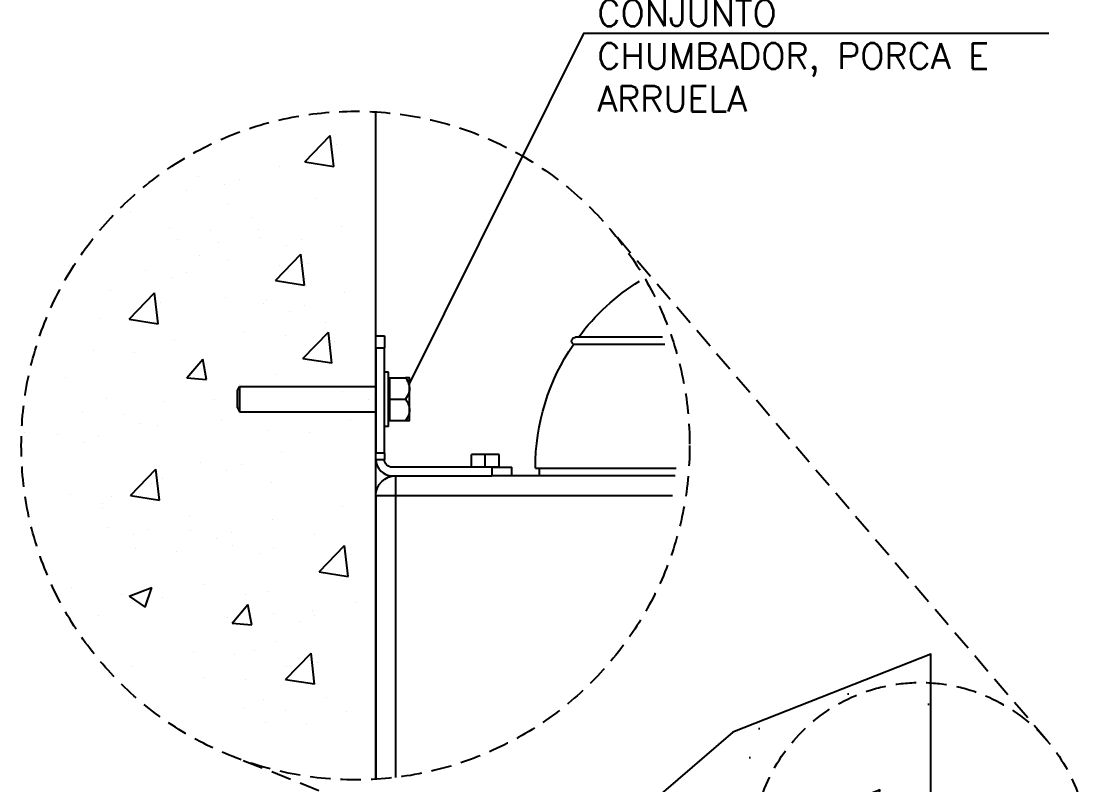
# Model space of a CAD drawing. Header units: millimetres. Extents: x 0 to 8410, y 0 to 5940.
# Drawn here: x 6909 to 7740, y 2094 to 2688 of the extents above; entities that cross this region are included whole.
import ezdxf

# ---------------------------------------------------------------- set-up
doc = ezdxf.new("R2010")
doc.units = ezdxf.units.MM
doc.header["$LTSCALE"] = 5
doc.linetypes.add('HIDDEN2', pattern=[4.7625, 3.175, -1.5875])
for name, color, linetype in [('ED1', 7, 'HIDDEN2'), ('EHA', 7, 'Continuous'), ('EL1', 8, 'Continuous'), ('EL2', 7, 'Continuous'), ('EL3', 3, 'Continuous'), ('EL5', 5, 'Continuous'), ('ER80', 3, 'Continuous')]:
    doc.layers.add(name, color=color, linetype=linetype)
doc.styles.add('R80', font='simplex.shx', dxfattribs={"height": 2})

msp = doc.modelspace()

# ---------------------------------------------------------------- hatches: boundary and pattern name
at = {"layer": 'EHA'}
h = msp.add_hatch(dxfattribs=at)
h.set_pattern_fill('AR-CONC', color=256)
h.set_pattern_definition([(50, (2159.92, -1783.63), (182.1847, -15.939), [19.05, -209.55]), (355, (2159.92, -1783.63), (-35.2434, 191.057), [15.24, -167.6406]), (100.4514, (2175.1, -1784.96), (146.9412, 175.1178), [16.19, -178.09]), (46.1842, (2159.92, -1732.83), (271.079, -42.042), [28.575, -314.325]), (96.6356, (2182.5, -1736.34), (237.404, 247.426), [24.285, -267.136]), (351.184, (2159.92, -1732.83), (237.404, 247.426), [22.86, -251.46]), (21, (2185.32, -1745.53), (151.6144, -102.2652), [19.05, -209.55]), (326, (2185.32, -1745.53), (61.802, 184.188), [15.24, -167.64]), (71.4514, (2197.96, -1754.06), (213.4164, 81.923), [16.19, -178.09]), (37.5, (2159.92, -1783.635), (3.0886, 84.55504), [0, -165.608, 0, -170.18, 0, -168.275]), (7.5, (2159.92, -1783.635), (66.8197, 100.1806), [0, -97.028, 0, -161.798, 0, -64.135]), (327.5, (2103.28, -1783.635), (135.5906, -5.72874), [0, -63.5, 0, -198.12, 0, -262.89]), (317.5, (2077.88, -1783.63), (148.1292, 25.4265), [0, -82.55, 0, -131.572, 0, -186.69])])
h.paths.add_polyline_path([(7617.68, 2067.98), (7617.68, 2195.4), (7463.32, 2134.52), (7377.83, 2060.91), (7406.93, 1985.49), (7396.93, 1910.06), (7297.79, 1840.09), (7320.53, 1761.03), (7356, 1718.32), (7364.19, 1709.24), (7399.63, 1596.21), (7397.82, 1565.31), (7428.74, 1538.96), (7454.21, 1578.94), (7463.3, 1549.86), (7482.4, 1517.15), (7561.53, 1492.62), (7597.58, 1479.02), (7617.68, 1525.52)])

# ---------------------------------------------------------------- linework, layer by layer
msp.add_lwpolyline([(7709.66, 2678.61), (7347.1, 2678.61), (7211.48, 2406.39)])
at = {"layer": 'ED1'}
for p, q in [((7708.67, 2127.54), (7367.32, 2526.94)), ((7561.38, 1921.68), (7073.17, 2115.82))]:
    msp.add_line(p, q, dxfattribs=at)
for centre, radius in [((7169.38, 2357.77), 260.37), ((7609.56, 2042.83), 130.38)]:
    msp.add_circle(centre, radius, dxfattribs=at)
at = {"layer": 'EHA', "linetype": 'Continuous'}
for p, q in [((7129.99, 2578.7), (7149.77, 2599.32)), ((7152.58, 2575.2), (7149.77, 2599.32)), ((7154.7, 2592.08), (7154.7, 2592.08)), ((7129.99, 2578.7), (7152.58, 2575.2)), ((7110.27, 2575.35), (7110.27, 2575.35)), ((7046.68, 2566.98), (7046.68, 2566.98)), ((7067.07, 2560.96), (7067.07, 2560.96)), ((7078.65, 2565.27), (7078.65, 2565.27)), ((7037.9, 2556.67), (7037.9, 2556.67)), ((7070.37, 2545.18), (7070.37, 2545.18)), ((7138.09, 2550.18), (7138.09, 2550.18)), ((6994.23, 2540.17), (6994.23, 2540.17)), ((7088.26, 2535.32), (7088.26, 2535.32)), ((7024.67, 2526.95), (7024.67, 2526.95)), ((7094.21, 2526.39), (7094.21, 2526.39)), ((7158.8, 2528.14), (7158.8, 2528.14)), ((7030.63, 2518.02), (7030.63, 2518.02)), ((7056.64, 2525.24), (7056.64, 2525.24)), ((7095.22, 2519.77), (7095.22, 2519.77)), ((7127.19, 2518.06), (7127.19, 2518.06)), ((7062.6, 2516.31), (7062.6, 2516.31)), ((7115.6, 2513.75), (7115.6, 2513.75)), ((7047.78, 2506.05), (7047.78, 2506.05)), ((7069.33, 2502.78), (7069.33, 2502.78)), ((7107.04, 2486.22), (7126.83, 2506.83)), ((7129.63, 2482.71), (7126.83, 2506.83)), ((7005.75, 2494.41), (7005.75, 2494.41)), ((7110.24, 2497.96), (7110.24, 2497.96)), ((7131.76, 2499.59), (7131.76, 2499.59)), ((7026.13, 2488.4), (7026.13, 2488.4)), ((7037.72, 2492.7), (7037.72, 2492.7)), ((7107.04, 2486.22), (7129.63, 2482.71)), ((6978.32, 2478.92), (6978.32, 2478.92)), ((6993.11, 2456.18), (7012.9, 2476.8)), ((7015.7, 2452.67), (7012.9, 2476.8)), ((7131.46, 2481.73), (7131.46, 2481.73)), ((7160.98, 2476.91), (7160.98, 2476.91)), ((7017.83, 2469.56), (7017.83, 2469.56)), ((7067.87, 2473.36), (7067.87, 2473.36)), ((7097.39, 2468.54), (7097.39, 2468.54)), ((7099.84, 2471.65), (7099.84, 2471.65)), ((7117.78, 2462.53), (7117.78, 2462.53)), ((7129.36, 2466.83), (7129.36, 2466.83)), ((6971.08, 2456.49), (6971.08, 2456.49)), ((6993.11, 2456.18), (7015.7, 2452.68)), ((7146.36, 2453.95), (7146.36, 2453.95)), ((7082.77, 2445.58), (7082.77, 2445.58)), ((7114.74, 2443.87), (7114.74, 2443.87)), ((7128.46, 2425.58), (7148.24, 2446.2)), ((7151.05, 2422.07), (7148.24, 2446.2)), ((7028.67, 2440.06), (7028.67, 2440.06)), ((7153.18, 2438.96), (7153.18, 2438.96)), ((6965.08, 2431.69), (6965.08, 2431.69)), ((6997.05, 2429.98), (6997.05, 2429.98)), ((7038.09, 2410.49), (7050.34, 2425.08)), ((7053.27, 2409.16), (7050.33, 2425.08)), ((7128.46, 2425.58), (7151.05, 2422.08)), ((6943.69, 2411.06), (6943.69, 2411.06)), ((7038.09, 2410.49), (7053.27, 2409.16)), ((7107.16, 2413.41), (7107.16, 2413.41)), ((7079.29, 2405.33), (7079.29, 2405.33)), ((6975.23, 2394.36), (6975.23, 2394.36)), ((7059.89, 2393.63), (7059.89, 2393.63)), ((7159.43, 2399.51), (7159.43, 2399.51)), ((7179.81, 2393.49), (7179.81, 2393.49)), ((7020.22, 2392.43), (7020.22, 2392.43)), ((6956.64, 2384.06), (6956.64, 2384.06)), ((6988.61, 2382.35), (6988.61, 2382.35)), ((7064.67, 2377.42), (7064.67, 2377.42)), ((7165.23, 2377.9), (7165.23, 2377.9)), ((6911.76, 2368.2), (6911.76, 2368.2)), ((7001.15, 2374.84), (7001.15, 2374.84)), ((7015.13, 2373.78), (7015.13, 2373.78)), ((7101.64, 2369.53), (7101.64, 2369.53)), ((6937.56, 2366.47), (6937.56, 2366.47)), ((6957.94, 2360.45), (6957.94, 2360.45)), ((6969.53, 2364.76), (6969.53, 2364.76)), ((7133.61, 2367.82), (7133.61, 2367.82)), ((7112.05, 2353.11), (7112.05, 2353.11)), ((7048.47, 2344.74), (7048.47, 2344.74)), ((6994.13, 2318.82), (7013.92, 2339.44)), ((7016.72, 2315.32), (7013.91, 2339.44)), ((7068.85, 2338.72), (7068.85, 2338.72)), ((7080.44, 2343.03), (7080.44, 2343.03)), ((7010.79, 2327.93), (7010.79, 2327.93)), ((7018.85, 2332.2), (7018.85, 2332.2)), ((7104.07, 2328.85), (7104.07, 2328.85)), ((6947.2, 2319.56), (6947.2, 2319.56)), ((6994.13, 2318.83), (7016.72, 2315.32)), ((6972.62, 2312.43), (6972.62, 2312.43)), ((6979.17, 2317.85), (6979.17, 2317.85)), ((7159.45, 2310.67), (7159.45, 2310.67)), ((6972.14, 2309.81), (6972.14, 2309.81)), ((7039.74, 2302.61), (7039.74, 2302.61)), ((6976.15, 2294.24), (6976.15, 2294.24)), ((7104.64, 2300), (7104.64, 2300)), ((6996.54, 2288.22), (6996.54, 2288.22)), ((7008.12, 2292.53), (7008.12, 2292.53)), ((7041.06, 2291.63), (7041.06, 2291.63)), ((7061.44, 2285.62), (7061.44, 2285.62)), ((7073.03, 2289.92), (7073.03, 2289.92)), ((7137.45, 2288.18), (7137.45, 2288.18)), ((6997.85, 2277.24), (6997.85, 2277.24)), ((7073.87, 2279.81), (7073.87, 2279.81)), ((7105.84, 2278.1), (7105.84, 2278.1)), ((7141.06, 2259.35), (7160.85, 2279.97)), ((7163.65, 2255.84), (7160.85, 2279.97)), ((7029.82, 2275.53), (7029.82, 2275.53)), ((7094.25, 2273.8), (7094.25, 2273.8)), ((7165.78, 2272.73), (7165.78, 2272.73)), ((7141.06, 2259.35), (7163.65, 2255.85)), ((6947.79, 2247.15), (6947.79, 2247.15)), ((6992.99, 2240.39), (7010.78, 2247.22)), ((7005.63, 2231.87), (7010.78, 2247.22)), ((7051.01, 2249.89), (7051.01, 2249.89)), ((7100.98, 2244.3), (7100.98, 2244.3)), ((6987.43, 2241.52), (6987.43, 2241.52)), ((6992.99, 2240.39), (7005.63, 2231.87)), ((7019.4, 2239.81), (7019.4, 2239.81)), ((7083.38, 2241.42), (7083.38, 2241.42)), ((7169.2, 2235.51), (7169.2, 2235.51)), ((7073.33, 2219.43), (7085.58, 2234.02)), ((7088.51, 2218.1), (7085.57, 2234.02)), ((7105.61, 2227.13), (7105.61, 2227.13)), ((7135.71, 2229.25), (7135.71, 2229.25)), ((6969.05, 2225.25), (6969.05, 2225.25)), ((7069.63, 2223.54), (7069.63, 2223.54)), ((7073.33, 2219.43), (7088.52, 2218.1)), ((7126, 2221.12), (7126, 2221.12)), ((7137.58, 2225.42), (7137.58, 2225.42)), ((7107.13, 2205.24), (7107.13, 2205.24)), ((7043.54, 2196.87), (7043.54, 2196.87)), ((7075.51, 2195.16), (7075.51, 2195.16)), ((7090.82, 2198.1), (7090.82, 2198.1)), ((7114.95, 2175.56), (7134.74, 2196.18)), ((7137.54, 2172.05), (7134.74, 2196.18)), ((6994.62, 2185.44), (6994.62, 2185.44)), ((7115.57, 2185.4), (7115.57, 2185.4)), ((7139.67, 2188.94), (7139.67, 2188.94)), ((7051.98, 2177.02), (7051.98, 2177.02)), ((7083.95, 2175.31), (7083.95, 2175.31)), ((7114.95, 2175.56), (7137.54, 2172.06)), ((7146.85, 2161.58), (7146.85, 2161.58)), ((7083.27, 2153.21), (7083.27, 2153.21)), ((7097.89, 2159.74), (7097.89, 2159.74)), ((7115.24, 2151.5), (7115.24, 2151.5)), ((7162.74, 2150.67), (7162.74, 2150.67)), ((7099.16, 2142.29), (7099.16, 2142.29)), ((7131.13, 2140.59), (7131.13, 2140.59))]:
    msp.add_line(p, q, dxfattribs=at)
at = {"layer": 'EL1', "extrusion": (2.28848e-17, 1, 0)}
for p, q in [((7408.72, 2442.19), (7340.91, 2442.19)), ((7312.65, 2340.22), (7419.26, 2340.22)), ((7312.65, 2340.22), (7312.65, 2334.3))]:
    msp.add_line(p, q, dxfattribs=at)
at = {"layer": 'EL1', "extrusion": (0, 0, -1)}
for centre, radius, start, end in [((-7480.51, 2340.38), 170.93, 36.55562, 58.30001), ((-7480.51, 2340.38), 170.93, 359.94516, 34.23634), ((-7340.91, 2439.11), 3.08, 303.72188, 90)]:
    msp.add_arc(centre, radius, start, end, dxfattribs=at)
at = {"layer": 'EL1'}
for points, knots in [([(7410.4, 2436.56), (7407.54, 2436.56), (7404.72, 2436.56), (7398.01, 2436.56), (7394.19, 2436.56), (7387.01, 2436.56), (7383.64, 2436.56), (7377.48, 2436.56), (7374.4, 2436.56), (7368.48, 2436.56), (7365.63, 2436.56), (7360.36, 2436.55), (7357.92, 2436.55), (7353.55, 2436.55), (7351.61, 2436.55), (7348.28, 2436.55), (7346.72, 2436.55), (7344, 2436.55), (7342.84, 2436.55), (7340.98, 2436.55), (7340.3, 2436.55), (7339.4, 2436.55), (7339.2, 2436.55), (7339.2, 2436.55)], [224.234906, 224.234906, 224.234906, 224.234906, 227.171402, 227.171402, 231.377302, 231.377302, 235.583201, 235.583201, 239.788719, 239.788719, 243.994237, 243.994237, 248.199756, 248.199756, 252.405274, 252.405274, 256.610586, 256.610586, 260.815898, 260.815898, 265.02121, 265.02121, 269.226522, 269.226522, 269.226522, 269.226522]), ([(7309.58, 2340.22), (7309.58, 2340.22), (7310.01, 2340.22), (7312.25, 2340.22), (7314.77, 2340.22), (7324.52, 2340.22), (7333.77, 2340.22), (7357.79, 2340.22), (7372.43, 2340.22), (7398.59, 2340.22), (7408.72, 2340.22), (7419.26, 2340.22)], [173.159053, 173.159053, 173.159053, 173.159053, 179.900753, 179.900753, 190.886702, 190.886702, 209.6302, 209.6302, 228.572679, 228.572679, 239.508788, 239.508788, 239.508788, 239.508788])]:
    msp.add_open_spline(points, degree=3, knots=knots, dxfattribs=at)
at = {"layer": 'EL2', "extrusion": (2.28848e-17, 1, 0)}
for p, q in [((7195.01, 2415.01), (7191.9, 2415.01)), ((7195.01, 2372.73), (7195.01, 2415.01)), ((7195.94, 2410.56), (7208.37, 2410.56)), ((7195.94, 2410.56), (7195.94, 2393.87)), ((7077.49, 2400.63), (7079.04, 2403.74)), ((7079.04, 2403.74), (7079.04, 2384)), ((7079.04, 2403.74), (7185.32, 2403.74)), ((7195.94, 2405.75), (7195.01, 2405.75)), ((7077.49, 2387.11), (7077.49, 2400.63)), ((7195.94, 2393.87), (7208.37, 2393.87)), ((7195.94, 2393.87), (7195.94, 2377.18)), ((7077.49, 2387.11), (7079.04, 2384)), ((7079.04, 2384), (7185.32, 2384)), ((7195.94, 2381.99), (7195.01, 2381.99)), ((7195.94, 2377.18), (7208.37, 2377.18)), ((7195.01, 2372.73), (7191.9, 2372.73))]:
    msp.add_line(p, q, dxfattribs=at)
at = {"layer": 'EL2'}
for points, knots in [([(7208.37, 2410.56), (7208.55, 2410.31), (7208.72, 2410.05), (7209.48, 2408.88), (7210.01, 2407.92), (7210.99, 2405.66), (7211.35, 2404.34), (7211.46, 2402.83), (7211.47, 2402.68), (7211.48, 2402.47), (7211.48, 2402.4), (7211.48, 2402.3), (7211.48, 2402.26), (7211.48, 2402.21)], [0, 0, 0, 0, 0.327654, 0.327654, 1.497968, 1.497968, 3.019149, 3.019149, 3.182486, 3.182486, 3.254058, 3.254058, 3.300214, 3.300214, 3.300214, 3.300214]), ([(7211.48, 2410.56), (7211.48, 2410.56), (7211.48, 2410.56), (7211.48, 2410.56), (7211.48, 2410.56), (7211.47, 2410.56), (7211.46, 2410.56), (7211.43, 2410.56), (7211.4, 2410.56), (7211.28, 2410.56), (7211.15, 2410.56), (7210.48, 2410.56), (7209.6, 2410.56), (7208.37, 2410.56)], [3.299345, 3.299345, 3.299345, 3.299345, 3.360496, 3.360496, 3.447554, 3.447554, 3.624346, 3.624346, 3.87742, 3.87742, 4.510003, 4.510003, 6.428709, 6.428709, 6.428709, 6.428709]), ([(7211.48, 2402.21), (7211.48, 2402.21), (7211.48, 2402.2), (7211.48, 2402.15), (7211.48, 2402.1), (7211.48, 2401.97), (7211.48, 2401.9), (7211.47, 2401.73), (7211.47, 2401.63), (7211.44, 2401.28), (7211.42, 2401.02), (7211.3, 2400.2), (7211.18, 2399.65), (7210.54, 2397.45), (7209.67, 2395.74), (7208.37, 2393.87)], [3.300214, 3.300214, 3.300214, 3.300214, 3.306709, 3.306709, 3.361831, 3.361831, 3.445634, 3.445634, 3.54958, 3.54958, 3.841996, 3.841996, 4.466021, 4.466021, 6.351493, 6.351493, 6.351493, 6.351493]), ([(7208.37, 2393.87), (7208.55, 2393.62), (7208.72, 2393.36), (7209.48, 2392.19), (7210.01, 2391.23), (7210.99, 2388.97), (7211.35, 2387.65), (7211.46, 2386.14), (7211.47, 2385.99), (7211.48, 2385.78), (7211.48, 2385.72), (7211.48, 2385.61), (7211.48, 2385.56), (7211.48, 2385.52)], [0, 0, 0, 0, 0.32758, 0.32758, 1.497099, 1.497099, 3.019347, 3.019347, 3.179843, 3.179843, 3.252783, 3.252783, 3.300235, 3.300235, 3.300235, 3.300235]), ([(7211.48, 2385.52), (7211.48, 2385.52), (7211.48, 2385.51), (7211.48, 2385.46), (7211.48, 2385.41), (7211.48, 2385.29), (7211.48, 2385.21), (7211.47, 2384.98), (7211.46, 2384.82), (7211.43, 2384.42), (7211.4, 2384.18), (7211.26, 2383.3), (7211.11, 2382.67), (7210.4, 2380.46), (7209.54, 2378.85), (7208.37, 2377.18)], [3.300235, 3.300235, 3.300235, 3.300235, 3.305154, 3.305154, 3.359743, 3.359743, 3.441081, 3.441081, 3.620686, 3.620686, 3.887705, 3.887705, 4.600943, 4.600943, 6.440408, 6.440408, 6.440408, 6.440408]), ([(7208.37, 2377.18), (7208.55, 2377.18), (7208.73, 2377.18), (7209.5, 2377.18), (7210.03, 2377.18), (7210.99, 2377.18), (7211.34, 2377.18), (7211.46, 2377.18), (7211.47, 2377.18), (7211.48, 2377.18), (7211.48, 2377.18), (7211.48, 2377.18), (7211.48, 2377.18), (7211.48, 2377.18), (7211.48, 2377.18), (7211.48, 2377.18)], [0, 0, 0, 0, 0.339548, 0.339548, 1.51437, 1.51437, 2.989653, 2.989653, 3.149729, 3.149729, 3.237378, 3.237378, 3.298995, 3.298995, 3.299345, 3.299345, 3.299345, 3.299345])]:
    msp.add_open_spline(points, degree=3, knots=knots, dxfattribs=at)
for points, weights in [([(7211.48, 2402.21), (7211.48, 2410.56), (7211.48, 2410.56)], [0.868347502413, 0.807007203691, 1]), ([(7211.48, 2393.87), (7211.48, 2398.34), (7211.48, 2402.21)], [1, 0.900099577495, 0.868347502413]), ([(7211.48, 2385.52), (7211.48, 2389.4), (7211.48, 2393.87)], [0.868347502413, 0.900099577495, 1]), ([(7211.48, 2377.18), (7211.48, 2377.18), (7211.48, 2385.52)], [1, 0.807007203691, 0.868347502413])]:
    msp.add_rational_spline(points, weights, degree=2, dxfattribs=at)
at = {"layer": 'EL3', "extrusion": (2.28848e-17, 1, 0)}
for p, q in [((7185.32, 2433.83), (7185.32, 2443.16)), ((7185.32, 2443.16), (7191.9, 2443.16)), ((7191.9, 2443.16), (7191.9, 2433.83)), ((7185.32, 2433.83), (7191.9, 2433.83)), ((7185.32, 2433.83), (7185.32, 2351.81)), ((7191.9, 2351.81), (7191.9, 2433.83)), ((7191.9, 2351.81), (7185.32, 2351.81)), ((7185.32, 2346.91), (7185.32, 2351.81)), ((7191.9, 2351.81), (7191.9, 2346.91)), ((7185.32, 2346.83), (7191.91, 2346.83)), ((7259.75, 2340.88), (7259.75, 2350.8)), ((7270.52, 2350.8), (7259.75, 2350.8)), ((7270.52, 2340.88), (7270.52, 2350.8)), ((7281.29, 2350.8), (7270.52, 2350.8)), ((7281.29, 2340.88), (7281.29, 2350.8)), ((7275.72, 2340.88), (7197.94, 2340.88)), ((7270.52, 2340.88), (7259.75, 2340.88)), ((7281.29, 2340.88), (7270.52, 2340.88)), ((7275.72, 2340.88), (7291.26, 2340.88)), ((7275.72, 2340.88), (7275.72, 2334.3)), ((7291.26, 2334.3), (7291.26, 2340.88)), ((7197.94, 2334.3), (7275.72, 2334.3)), ((7200.86, 2318.75), (7200.86, 2334.3)), ((7291.26, 2334.3), (7275.72, 2334.3)), ((7418.62, 2334.3), (7291.26, 2334.3)), ((7185.32, 2318.75), (7200.86, 2318.75)), ((7185.32, 2318.75), (7185.32, 2097.88)), ((7200.86, 2099.31), (7200.86, 2318.75)), ((7200.86, 2318.75), (7416.3, 2318.75))]:
    msp.add_line(p, q, dxfattribs=at)
at = {"layer": 'EL3'}
msp.add_arc((7197.94, 2346.91), 12.62, 180.37383, 270, dxfattribs=at)
at = {"layer": 'EL3', "extrusion": (0, 0, -1)}
for centre, radius, start, end in [((-7197.94, 2346.91), 6.03, 270, 359.21821), ((-7200.86, 2318.75), 15.54, 0, 89.80684)]:
    msp.add_arc(centre, radius, start, end, dxfattribs=at)
at = {"layer": 'EL3'}
for points in [[(7185.32, 2346.91), (7185.32, 2346.89), (7185.32, 2346.86), (7185.32, 2346.83)], [(7191.91, 2346.83), (7191.91, 2346.86), (7191.9, 2346.89), (7191.9, 2346.91)]]:
    msp.add_open_spline(points, degree=3, dxfattribs=at)
at = {"layer": 'EL5'}
msp.add_line((7185.32, 2097.88), (7185.32, 2617.66), dxfattribs=at)
msp.add_lwpolyline([(7617.68, 2067.98), (7617.68, 2195.4), (7463.32, 2134.52), (7377.83, 2060.91), (7406.93, 1985.49), (7396.93, 1910.06), (7297.79, 1840.09), (7320.53, 1761.03), (7356, 1718.32), (7364.19, 1709.24), (7399.63, 1596.21), (7397.82, 1565.31), (7428.74, 1538.96), (7454.21, 1578.94), (7463.3, 1549.86), (7482.4, 1517.15), (7561.53, 1492.62), (7597.58, 1479.02), (7617.68, 1525.52), (7617.68, 2067.98)], dxfattribs=at)

# ---------------------------------------------------------------- texts
at = {"layer": 'ER80', "insert": (7357.87, 2704.56), "char_height": 20, "width": 370.6822, "attachment_point": 1, "style": 'R80'}
msp.add_mtext('CONJUNTO\\PCHUMBADOR, PORCA E ARRUELA', dxfattribs=at)

doc.saveas('drawing.dxf')
